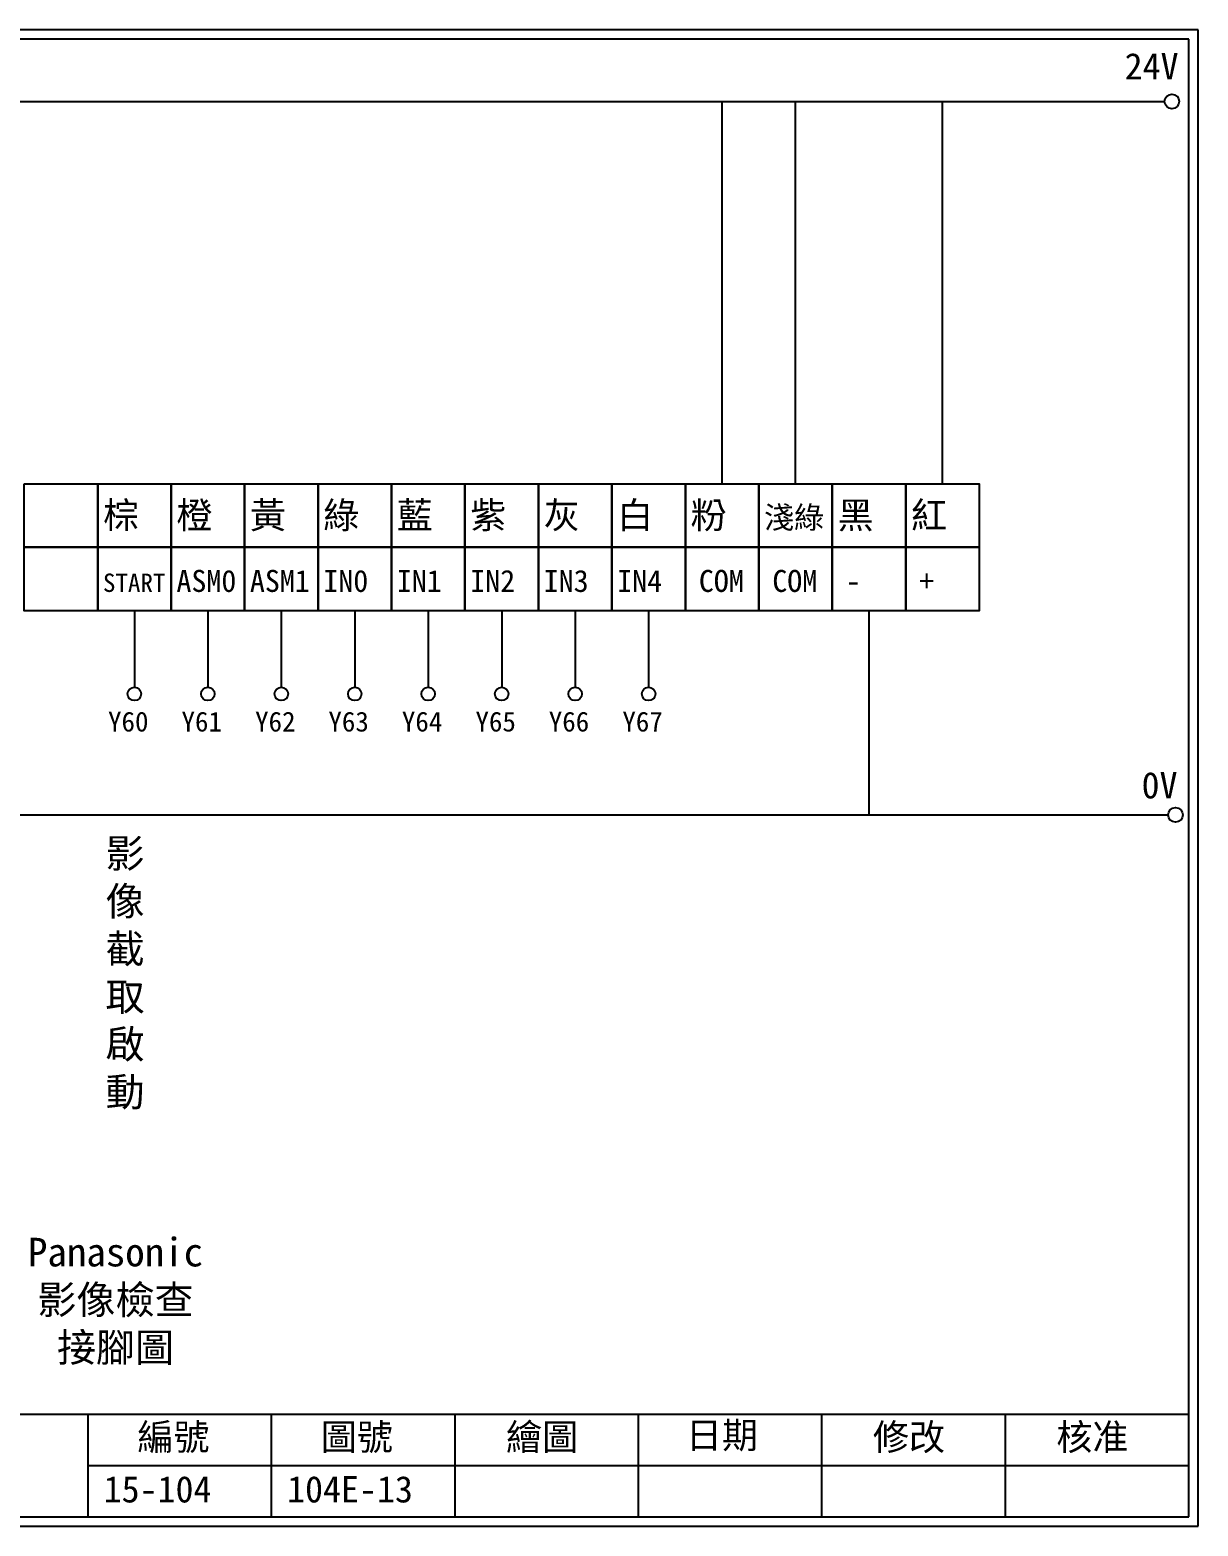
# Model space of a CAD drawing. Extents: x 627 to 914, y 3 to 207.
# Drawn here: x 755 to 914.2, y 3 to 207 of the extents above; entities that cross this region are included whole.
import ezdxf

# ---------------------------------------------------------------- set-up
doc = ezdxf.new("R2010")
doc.units = 0
doc.layers.get('0').update_dxf_attribs({"linetype": 'CONTINUOUS'})
doc.layers.add('圖框層', color=7, linetype='CONTINUOUS')
doc.layers.add('標尺寸層', color=3, linetype='CONTINUOUS')
doc.styles.add('CNS', font='romanc.shx', dxfattribs={"bigfont": 'chineset.shx'})
doc.styles.add('STSL', font='kaiu.ttf')

msp = doc.modelspace()

# ---------------------------------------------------------------- linework, layer by layer
for p, q in [((769.25, 127.77), (769.25, 117.37)), ((779.26, 127.77), (779.26, 117.37)), ((789.27, 127.77), (789.27, 117.37)), ((799.28, 127.77), (799.28, 117.37)), ((809.29, 127.77), (809.29, 117.37)), ((819.3, 127.77), (819.3, 117.37)), ((829.31, 127.77), (829.31, 117.37)), ((839.32, 127.77), (839.32, 117.37))]:
    msp.add_line(p, q)
for points in [[(754.24, 145.1), (764.25, 145.1), (764.25, 136.44), (754.24, 136.44)], [(764.25, 145.1), (774.26, 145.1), (774.26, 136.44), (764.25, 136.44)], [(774.26, 145.1), (784.27, 145.1), (784.27, 136.44), (774.26, 136.44)], [(784.27, 145.1), (794.28, 145.1), (794.28, 136.44), (784.27, 136.44)], [(794.28, 145.1), (804.29, 145.1), (804.29, 136.44), (794.28, 136.44)], [(804.29, 145.1), (814.3, 145.1), (814.3, 136.44), (804.29, 136.44)], [(814.3, 145.1), (824.31, 145.1), (824.31, 136.44), (814.3, 136.44)], [(824.31, 145.1), (834.32, 145.1), (834.32, 136.44), (824.31, 136.44)], [(834.32, 145.1), (844.33, 145.1), (844.33, 136.44), (834.32, 136.44)], [(844.33, 145.1), (854.34, 145.1), (854.34, 136.44), (844.33, 136.44)], [(854.34, 145.1), (864.35, 145.1), (864.35, 136.44), (854.34, 136.44)], [(864.35, 145.1), (874.36, 145.1), (874.36, 136.44), (864.35, 136.44)], [(874.36, 145.1), (884.37, 145.1), (884.37, 136.44), (874.36, 136.44)], [(754.24, 136.44), (764.25, 136.44), (764.25, 127.77), (754.24, 127.77)], [(764.25, 136.44), (774.26, 136.44), (774.26, 127.77), (764.25, 127.77)], [(774.26, 136.44), (784.27, 136.44), (784.27, 127.77), (774.26, 127.77)], [(784.27, 136.44), (794.28, 136.44), (794.28, 127.77), (784.27, 127.77)], [(794.28, 136.44), (804.29, 136.44), (804.29, 127.77), (794.28, 127.77)], [(804.29, 136.44), (814.3, 136.44), (814.3, 127.77), (804.29, 127.77)], [(814.3, 136.44), (824.31, 136.44), (824.31, 127.77), (814.3, 127.77)], [(824.31, 136.44), (834.32, 136.44), (834.32, 127.77), (824.31, 127.77)], [(834.32, 136.44), (844.33, 136.44), (844.33, 127.77), (834.32, 127.77)], [(844.33, 136.44), (854.34, 136.44), (854.34, 127.77), (844.33, 127.77)], [(854.34, 136.44), (864.35, 136.44), (864.35, 127.77), (854.34, 127.77)], [(864.35, 136.44), (874.36, 136.44), (874.36, 127.77), (864.35, 127.77)], [(874.36, 136.44), (884.37, 136.44), (884.37, 127.77), (874.36, 127.77)]]:
    msp.add_lwpolyline(points, close=True)
for centre in [(910.63, 197.22), (911.12, 99.96)]:
    msp.add_circle(centre, 1)
at = {"layer": '圖框層', "color": 7}
for p, q in [((914.2, 206.97), (627.2, 206.97)), ((914.2, 3), (914.2, 206.97)), ((912.95, 205.72), (628.45, 205.72)), ((912.95, 4.25), (912.95, 205.72)), ((628.45, 18.25), (912.95, 18.25)), ((762.95, 4.25), (762.95, 18.25)), ((787.95, 4.25), (787.95, 18.25)), ((812.95, 4.25), (812.95, 18.25)), ((837.95, 4.25), (837.95, 18.25)), ((862.95, 4.25), (862.95, 18.25)), ((887.95, 4.25), (887.95, 18.25)), ((762.95, 11.25), (912.95, 11.25)), ((628.45, 4.25), (912.95, 4.25)), ((627.2, 3), (914.2, 3))]:
    msp.add_line(p, q, dxfattribs=at)
at = {"layer": '標尺寸層', "color": 7}
for p, q in [((632.04, 197.22), (909.63, 197.22)), ((632.25, 99.96), (910.12, 99.96))]:
    msp.add_line(p, q, dxfattribs=at)
at = {"layer": '標尺寸層'}
for p, q in [((849.33, 145.1), (849.33, 197.22)), ((859.34, 145.1), (859.34, 197.22)), ((879.36, 145.1), (879.36, 197.22)), ((869.35, 127.77), (869.35, 99.96))]:
    msp.add_line(p, q, dxfattribs=at)
at = {"layer": '標尺寸層', "color": 7}
for centre in [(769.25, 116.45), (779.26, 116.45), (789.27, 116.45), (799.28, 116.45), (809.29, 116.45), (819.3, 116.45), (829.31, 116.45), (839.32, 116.45)]:
    msp.add_circle(centre, 0.92, dxfattribs=at)

# ---------------------------------------------------------------- texts
at = {"layer": '圖框層', "color": 4, "style": 'STSL'}
for s, height, p in [('24V', 3.6, (904.19, 200.22)), ('棕', 3.6, (764.97, 139.01)), ('橙', 3.6, (774.98, 139.01)), ('黃', 3.6, (784.99, 139.01)), ('綠', 3.6, (795, 139.01)), ('藍', 3.6, (805.01, 139.01)), ('紫', 3.6, (815.02, 139.01)), ('灰', 3.6, (825.03, 139.01)), ('白', 3.6, (835.04, 139.01)), ('粉', 3.6, (845.05, 139.01)), ('黑', 3.6, (865.07, 139.01)), ('紅', 3.6, (875.08, 139.01)), ('淺綠', 3, (855.06, 139.01)), ('START', 2.5, (764.97, 130.35)), ('ASM0', 3, (774.98, 130.35)), ('ASM1', 3, (784.99, 130.35)), ('IN0', 3, (795, 130.35)), ('IN1', 3, (805.01, 130.35)), ('IN2', 3, (815.02, 130.35)), ('IN3', 3, (825.03, 130.35)), ('IN4', 3, (835.04, 130.35)), ('COM', 3, (846.17, 130.35)), ('COM', 3, (856.18, 130.35)), ('+', 3, (876.2, 130.35)), ('-', 3, (866.19, 130.35)), ('Y60', 2.7, (765.66, 111.32)), ('Y61', 2.7, (775.67, 111.32)), ('Y62', 2.7, (785.7, 111.32)), ('Y63', 2.7, (795.69, 111.32)), ('Y64', 2.7, (805.7, 111.32)), ('Y65', 2.7, (815.73, 111.32)), ('Y66', 2.7, (825.72, 111.32)), ('Y67', 2.7, (835.75, 111.32)), ('0V', 3.6, (906.5, 102.2)), ('編號', 3.6, (769.66, 13.34)), ('圖號', 3.6, (794.66, 13.34)), ('繪圖', 3.6, (819.89, 13.34)), ('日期', 3.6, (844.41, 13.59)), ('修改', 3.6, (869.89, 13.34)), ('核准', 3.6, (894.89, 13.34)), ('15-104', 3.6, (765.06, 6.22)), ('104E-13', 3.6, (790.06, 6.22))]:
    msp.add_text(s, height=height, dxfattribs=at).set_placement(p)
at = {"layer": '標尺寸層', "color": 7, "char_height": 3.9, "attachment_point": 5, "style": 'CNS'}
for s, insert, width in [('{\\fDFKai-SB|b0|i0|c136|p65;影像截取啟動}', (767.98, 78.21), 8.6627), ('{\\fDFKai-SB|b0|i0|c136|p65;Panasonic影像檢查\\P接腳圖}', (766.68, 33.64), 27.7582)]:
    msp.add_mtext(s, dxfattribs=dict(at, insert=insert, width=width))

doc.saveas('drawing.dxf')
